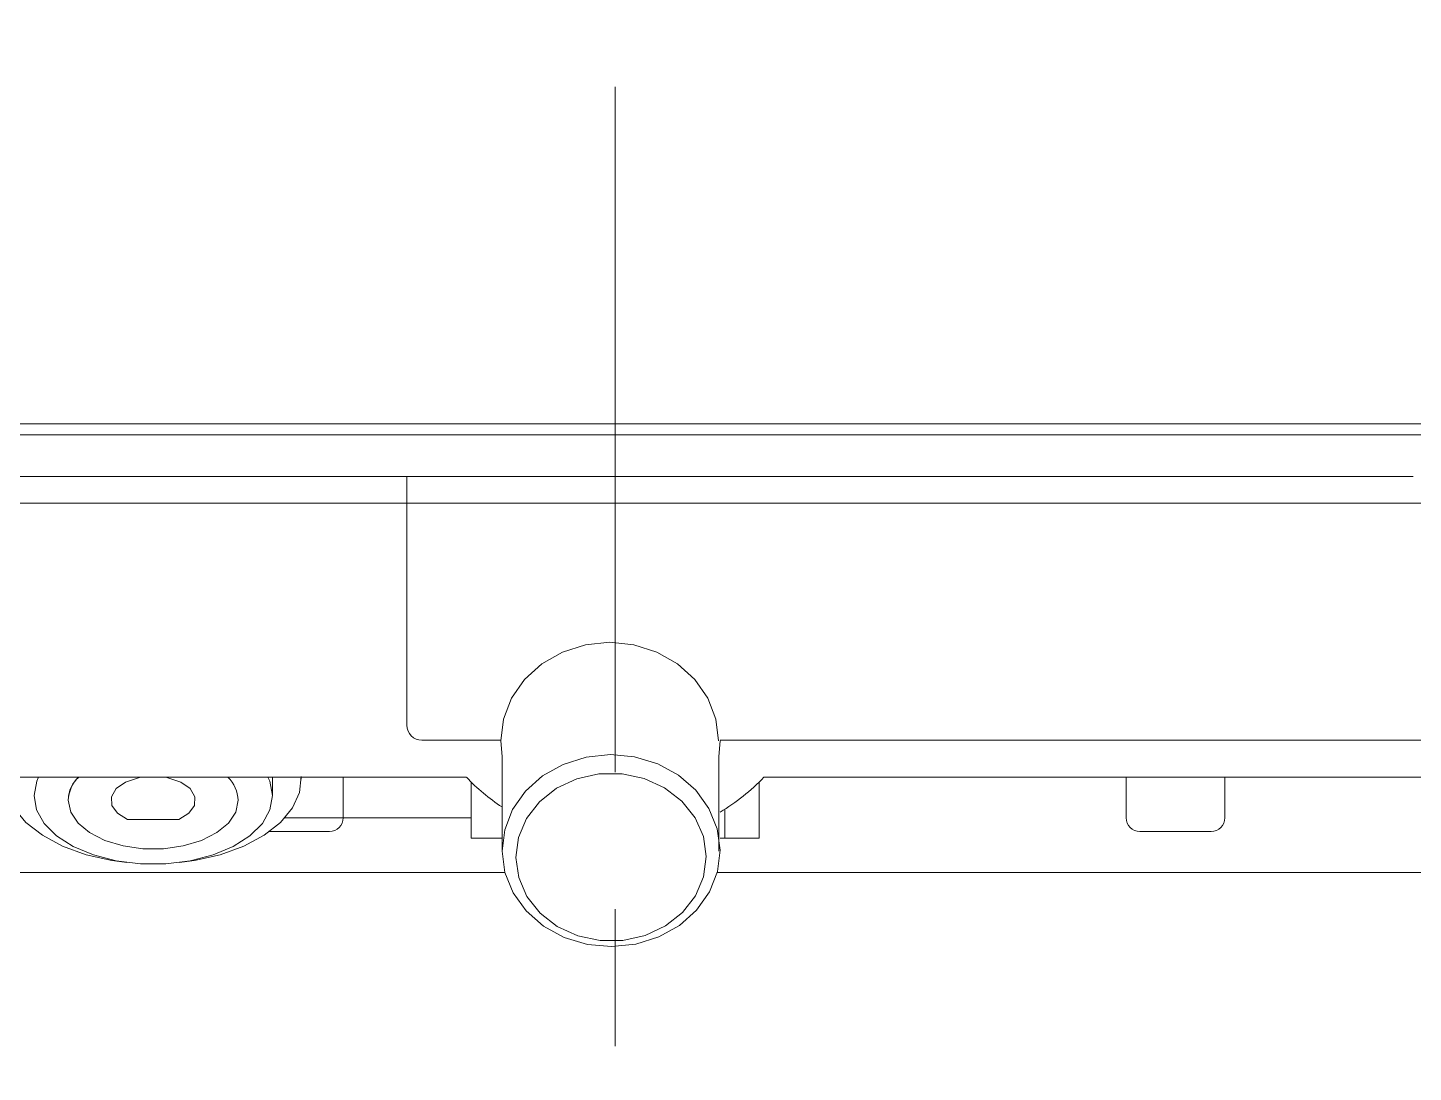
# Model space of a CAD drawing. Extents: x 3571 to 9666, y -561 to 1991.
# Drawn here: x 8387.6 to 8488.7, y 148.9 to 225.1 of the extents above; entities that cross this region are included whole.
import ezdxf

# ---------------------------------------------------------------- set-up
doc = ezdxf.new("R2010")
doc.units = 0
doc.header["$LTSCALE"] = 20
doc.header["$MEASUREMENT"] = 0
doc.linetypes.add('CENTER', pattern=[2, 1.25, -0.25, 0.25, -0.25])
doc.layers.get('0').update_dxf_attribs({"linetype": 'CONTINUOUS'})
doc.layers.add('00_COMPONENTS', color=7, linetype='CONTINUOUS')
doc.layers.add('1', color=7, linetype='CONTINUOUS')

msp = doc.modelspace()

# ---------------------------------------------------------------- linework, layer by layer
at = {"color": 7, "linetype": 'Continuous', "lineweight": 15}
for p, q in [((8415.3, 192.37), (8415.3, 174.21)), ((8416.4, 173.11), (8422.15, 173.11)), ((8422.25, 171.92), (8422.15, 173.06)), ((8438.06, 171.92), (8438.16, 173.06)), ((8438.15, 173.11), (8491.6, 173.11)), ((8422.25, 165.02), (8422.25, 171.95)), ((8438.06, 165.02), (8438.06, 171.95)), ((8369.71, 170.41), (8419.64, 170.41)), ((8405.5, 170.28), (8405.49, 170.41)), ((8410.65, 168.46), (8410.65, 170.41)), ((8410.65, 168.46), (8410.65, 170.41)), ((8420, 165.96), (8420, 170.05)), ((8420, 165.96), (8420, 170.05)), ((8441, 165.96), (8441, 170.05)), ((8441, 165.96), (8441, 170.05)), ((8441.35, 170.41), (8491.28, 170.41)), ((8467.78, 170.41), (8467.78, 168.46)), ((8467.78, 170.41), (8467.78, 168.46)), ((8474.98, 170.41), (8474.98, 168.46)), ((8474.98, 170.41), (8474.98, 168.46)), ((8438.5, 165.96), (8438.5, 168.08)), ((8438.5, 165.96), (8438.5, 168.08)), ((8394.93, 167.32), (8398.66, 167.32)), ((8406.41, 167.46), (8410.65, 167.46)), ((8406.41, 167.46), (8410.65, 167.46)), ((8410.65, 167.46), (8420, 167.46)), ((8410.65, 167.46), (8420, 167.46)), ((8409.65, 166.46), (8405.29, 166.46)), ((8409.65, 166.46), (8405.29, 166.46)), ((8422.25, 165.96), (8420, 165.96)), ((8422.25, 165.96), (8420, 165.96)), ((8438.5, 165.96), (8438.15, 165.96)), ((8438.5, 165.96), (8438.15, 165.96)), ((8438.5, 165.96), (8441, 165.96)), ((8438.5, 165.96), (8441, 165.96)), ((8473.98, 166.46), (8468.78, 166.46)), ((8473.98, 166.46), (8468.78, 166.46)), ((8422.46, 163.46), (8370.04, 163.46)), ((8422.46, 163.46), (8370.04, 163.46)), ((8490.95, 163.46), (8437.94, 163.46)), ((8490.95, 163.46), (8437.94, 163.46))]:
    msp.add_line(p, q, dxfattribs=at)
at = {"color": 7, "linetype": 'Continuous', "lineweight": 15, "flags": 128}
for points in [[(8430.5, 195.41), (8430.5, 195.43), (8430.5, 195.47), (8430.5, 195.54), (8430.5, 195.64), (8430.5, 195.75), (8430.5, 195.89), (8430.5, 196.04), (8430.5, 196.2)], [(8422.15, 173.06), (8422.35, 174.66), (8422.93, 176.18), (8423.88, 177.55), (8425.14, 178.69), (8426.65, 179.55), (8428.33, 180.08), (8430.1, 180.26), (8431.87, 180.08), (8433.55, 179.55), (8435.05, 178.69), (8436.31, 177.55), (8437.26, 176.18), (8437.85, 174.66), (8438.05, 173.06)], [(8422.25, 165.02), (8422.44, 166.58), (8423.01, 168.06), (8423.95, 169.4), (8425.2, 170.51), (8426.71, 171.35), (8428.38, 171.88), (8430.15, 172.07), (8431.92, 171.9), (8433.61, 171.39), (8435.12, 170.56), (8436.38, 169.46), (8437.34, 168.13), (8437.94, 166.66), (8438.15, 165.1)], [(8394.88, 164.19), (8393.79, 164.33), (8391.9, 164.76), (8390.19, 165.38), (8388.71, 166.18), (8387.51, 167.12), (8386.64, 168.17), (8386.13, 169.3), (8386, 170.46)], [(8405.17, 170.41), (8405.3, 170.12), (8405.5, 169.08), (8405.31, 168.03), (8404.76, 167.04), (8403.85, 166.13), (8402.63, 165.35), (8401.16, 164.74), (8399.49, 164.31), (8397.71, 164.09), (8395.88, 164.09), (8394.1, 164.31), (8392.44, 164.74), (8390.96, 165.35), (8389.74, 166.13), (8388.84, 167.04), (8388.28, 168.03), (8388.1, 169.08), (8388.3, 170.12), (8388.43, 170.41)], [(8395.89, 170.41), (8395.72, 170.38), (8394.78, 170.06), (8394.1, 169.58), (8393.75, 168.99), (8393.78, 168.36), (8394.19, 167.78), (8394.93, 167.32)], [(8398.66, 167.32), (8399.4, 167.78), (8399.81, 168.36), (8399.84, 168.99), (8399.5, 169.58), (8398.81, 170.06), (8397.87, 170.38), (8397.7, 170.41)], [(8407.59, 170.46), (8407.46, 169.3), (8406.95, 168.17), (8406.08, 167.12), (8404.89, 166.18), (8403.4, 165.38), (8401.69, 164.76), (8399.8, 164.33), (8398.71, 164.19)], [(8437.15, 164.62), (8436.94, 166.09), (8436.33, 167.46), (8435.37, 168.67), (8434.11, 169.65), (8432.62, 170.33), (8431, 170.67), (8429.32, 170.66), (8427.7, 170.3), (8426.22, 169.61), (8424.97, 168.62), (8424.02, 167.4), (8423.44, 166.02), (8423.25, 164.55)], [(8390.6, 168.73), (8390.78, 167.87), (8391.31, 167.07), (8392.16, 166.37), (8393.27, 165.8), (8394.6, 165.4), (8396.05, 165.2), (8397.54, 165.2), (8398.99, 165.4), (8400.32, 165.8), (8401.44, 166.37), (8402.29, 167.07), (8402.82, 167.87), (8403, 168.73)], [(8403, 168.73), (8402.82, 167.87), (8402.29, 167.07), (8401.44, 166.37), (8400.32, 165.8), (8398.99, 165.4), (8397.54, 165.2), (8396.05, 165.2), (8394.6, 165.4), (8393.27, 165.8), (8392.16, 166.37), (8391.31, 167.07), (8390.78, 167.87), (8390.6, 168.73)], [(8390.6, 168.73), (8390.78, 167.87), (8391.31, 167.07), (8392.16, 166.37), (8393.27, 165.8), (8394.6, 165.4), (8396.05, 165.2), (8397.54, 165.2), (8398.99, 165.4), (8400.32, 165.8), (8401.44, 166.37), (8402.29, 167.07), (8402.82, 167.87), (8403, 168.73)], [(8438.15, 165.1), (8437.96, 163.54), (8437.38, 162.05), (8436.44, 160.72), (8435.19, 159.6), (8433.69, 158.76), (8432.01, 158.23), (8430.24, 158.05), (8428.47, 158.22), (8426.79, 158.73), (8425.27, 159.55), (8424.01, 160.66), (8423.05, 161.98), (8422.46, 163.46), (8422.25, 165.02)], [(8423.25, 164.55), (8423.46, 163.09), (8424.06, 161.71), (8425.02, 160.5), (8426.28, 159.52), (8427.77, 158.85), (8429.4, 158.5), (8431.07, 158.51), (8432.7, 158.87), (8434.18, 159.56), (8435.42, 160.55), (8436.37, 161.77), (8436.95, 163.15), (8437.15, 164.62)]]:
    msp.add_lwpolyline(points, dxfattribs=at)
at = {"color": 7, "linetype": 'Continuous', "lineweight": 15}
for centre, radius, start, end in [((8416.4, 174.21), 1.1, 180, 270), ((8393.2, 168.59), 2.61, 135.4999, 176.9566), ((8393.2, 168.59), 2.61, 135.4999, 176.9566), ((8400.39, 168.59), 2.61, 3.0433, 44.5001), ((8400.39, 168.59), 2.61, 3.0433, 44.5001), ((8430.5, 180.77), 15, 223.6389, 236.6336), ((8430.5, 180.77), 15, 300.6633, 316.3611), ((8409.65, 167.46), 1, 270, 0), ((8409.65, 167.46), 1, 270, 0), ((8468.78, 167.46), 1, 180, 270), ((8468.78, 167.46), 1, 180, 270), ((8473.98, 167.46), 1, 270, 0), ((8473.98, 167.46), 1, 270, 0)]:
    msp.add_arc(centre, radius, start, end, dxfattribs=at)
for points, knots in [([(8231.42, 196.45), (8231.55, 196.45), (8231.81, 196.45), (8233.32, 196.44), (8235.68, 196.44), (8238.89, 196.44), (8242.33, 196.44), (8245.04, 196.44), (8246.93, 196.44), (8249.31, 196.43), (8252.12, 196.41), (8255.67, 196.38), (8259.86, 196.36), (8265.01, 196.34), (8270.77, 196.32), (8276.92, 196.31), (8283.3, 196.29), (8290.34, 196.27), (8298.08, 196.25), (8306.51, 196.24), (8315.53, 196.22), (8325.04, 196.21), (8334.64, 196.21), (8344.25, 196.2), (8356.85, 196.2), (8372.72, 196.2), (8391.9, 196.2), (8411.18, 196.2), (8424.06, 196.2), (8430.5, 196.2)], [0, 0, 0, 0, 0.082443, 0.164914, 0.247393, 0.329863, 0.412307, 0.446635, 0.480977, 0.515288, 0.549572, 0.574452, 0.599413, 0.624364, 0.64923, 0.669627, 0.690091, 0.710529, 0.730893, 0.751422, 0.772041, 0.79266, 0.813188, 0.831864, 0.850556, 0.887894, 0.925278, 0.962662, 1, 1, 1, 1]), ([(8430.5, 196.2), (8437.52, 196.2), (8451.58, 196.2), (8472.61, 196.2), (8493.51, 196.2), (8510.61, 196.2), (8523.84, 196.2), (8533.22, 196.21), (8542.27, 196.22), (8550.91, 196.23), (8559.05, 196.25), (8566.67, 196.26), (8573.71, 196.28), (8580.69, 196.3), (8587.44, 196.32), (8593.84, 196.34), (8599.3, 196.36), (8603.76, 196.38), (8607.11, 196.4), (8609.56, 196.41), (8611.44, 196.43), (8613.6, 196.43), (8616.14, 196.43), (8619.72, 196.44), (8623.49, 196.44), (8625.77, 196.44), (8626.98, 196.44), (8627.75, 196.44), (8628.66, 196.45), (8629.37, 196.45), (8629.51, 196.45), (8629.57, 196.45)], [0, 0, 0, 0, 0.040743, 0.081547, 0.122341, 0.163071, 0.182332, 0.201668, 0.221003, 0.240264, 0.259517, 0.278843, 0.298172, 0.31743, 0.341976, 0.366609, 0.391247, 0.4158, 0.439338, 0.46292, 0.486551, 0.510156, 0.557883, 0.605612, 0.701889, 0.798166, 0.805176, 0.833213, 0.889296, 0.945378, 1, 1, 1, 1]), ([(8430.5, 195.41), (8425.2, 195.41), (8414.59, 195.41), (8398.71, 195.41), (8384.14, 195.41), (8370.84, 195.41), (8358.82, 195.41), (8346.92, 195.41), (8335.76, 195.41), (8325.44, 195.41), (8316.02, 195.41), (8307.07, 195.41), (8298.71, 195.41), (8291.04, 195.41), (8284.06, 195.41), (8277.73, 195.41), (8271.62, 195.41), (8265.9, 195.41), (8260.79, 195.41), (8256.63, 195.41), (8253.09, 195.41), (8250.29, 195.41), (8247.92, 195.41), (8246.04, 195.41), (8242.95, 195.41), (8238.89, 195.41), (8235.32, 195.41), (8232.98, 195.41), (8232.61, 195.41), (8232.42, 195.41)], [0, 0, 0, 0, 0.030841, 0.061695, 0.092537, 0.116115, 0.139723, 0.163281, 0.186791, 0.207202, 0.227703, 0.248205, 0.268618, 0.288884, 0.309224, 0.329589, 0.349889, 0.37467, 0.399537, 0.424413, 0.449208, 0.483543, 0.517905, 0.552299, 0.586678, 0.689991, 0.793339, 0.896687, 1, 1, 1, 1]), ([(8628.57, 195.41), (8628.39, 195.41), (8628.03, 195.41), (8625.84, 195.41), (8622.53, 195.41), (8618.81, 195.41), (8615.28, 195.41), (8612.74, 195.41), (8610.57, 195.41), (8608.68, 195.41), (8606.22, 195.41), (8602.86, 195.41), (8598.46, 195.41), (8593.1, 195.41), (8586.71, 195.41), (8579.96, 195.41), (8573.09, 195.41), (8566.17, 195.41), (8558.58, 195.41), (8550.46, 195.41), (8541.95, 195.41), (8533.04, 195.41), (8523.7, 195.41), (8510.47, 195.41), (8493.46, 195.41), (8472.66, 195.41), (8451.65, 195.41), (8437.55, 195.41), (8430.5, 195.41)], [0, 0, 0, 0, 0.101134, 0.202335, 0.29779, 0.393246, 0.441137, 0.489028, 0.513121, 0.537241, 0.56131, 0.585332, 0.609499, 0.633663, 0.658512, 0.683362, 0.702261, 0.721157, 0.740632, 0.760106, 0.778999, 0.797892, 0.817381, 0.83687, 0.877401, 0.917939, 0.95897, 1, 1, 1, 1]), ([(8430.5, 192.37), (8430.5, 192.39), (8430.5, 192.41), (8430.5, 192.64), (8430.5, 192.95), (8430.5, 193.21), (8430.5, 193.34)], [0, 0, 0, 0, 0.250003, 0.500014, 0.750005, 1, 1, 1, 1]), ([(8430.5, 192.37), (8427.92, 192.37), (8422.77, 192.37), (8415.38, 192.37), (8408.41, 192.37), (8401.92, 192.37), (8395.34, 192.37), (8388.91, 192.37), (8382.73, 192.37), (8377.19, 192.37), (8373.87, 192.37), (8372.27, 192.37)], [0, 0, 0, 0, 0.108654, 0.217309, 0.316411, 0.415793, 0.514757, 0.637884, 0.761599, 0.885196, 1, 1, 1, 1]), ([(8488.72, 192.37), (8487.22, 192.37), (8484.23, 192.37), (8479.74, 192.37), (8475.41, 192.37), (8471.25, 192.37), (8466.77, 192.37), (8461.95, 192.37), (8456.83, 192.37), (8451.46, 192.37), (8445.87, 192.37), (8440.44, 192.37), (8435.3, 192.37), (8432.1, 192.37), (8430.5, 192.37)], [0, 0, 0, 0, 0.1076675, 0.2156559, 0.2955021, 0.3753262, 0.4570075, 0.5386383, 0.6187676, 0.6989309, 0.7819588, 0.8649811, 0.9322967, 1, 1, 1, 1]), ([(8391.37, 170.41), (8391.3, 170.35), (8390.86, 169.93), (8390.63, 169.33), (8390.6, 168.83), (8390.6, 168.73)], [0, 0, 0, 0, 0.137747, 0.824514, 1, 1, 1, 1])]:
    msp.add_open_spline(points, degree=3, knots=knots, dxfattribs=at)
for points in [[(8430.5, 195.41), (8430.5, 193.34)], [(8405.5, 169.73), (8405.5, 170.28)], [(8405.5, 169.05), (8405.5, 170.28)], [(8407.6, 170.28), (8407.6, 170.41)], [(8410.65, 167.46), (8410.65, 168.46)], [(8410.65, 167.46), (8410.65, 168.46)], [(8467.78, 168.46), (8467.78, 167.46)], [(8467.78, 168.46), (8467.78, 167.46)], [(8474.98, 167.46), (8474.98, 168.46)], [(8474.98, 167.46), (8474.98, 168.46)]]:
    msp.add_open_spline(points, degree=1, dxfattribs=at)
at = {"layer": '00_COMPONENTS', "color": 7, "linetype": 'Continuous', "lineweight": 0}
for p in [(8235.26, 190.41), (8625.74, 190.41)]:
    msp.add_line(p, (8430.5, 190.41), dxfattribs=at)
at = {"layer": '1', "color": 1, "linetype": 'CENTER', "lineweight": 0, "ltscale": 2}
msp.add_line((8430.5, -229.21), (8430.5, 301.34), dxfattribs=at)

doc.saveas('drawing.dxf')
